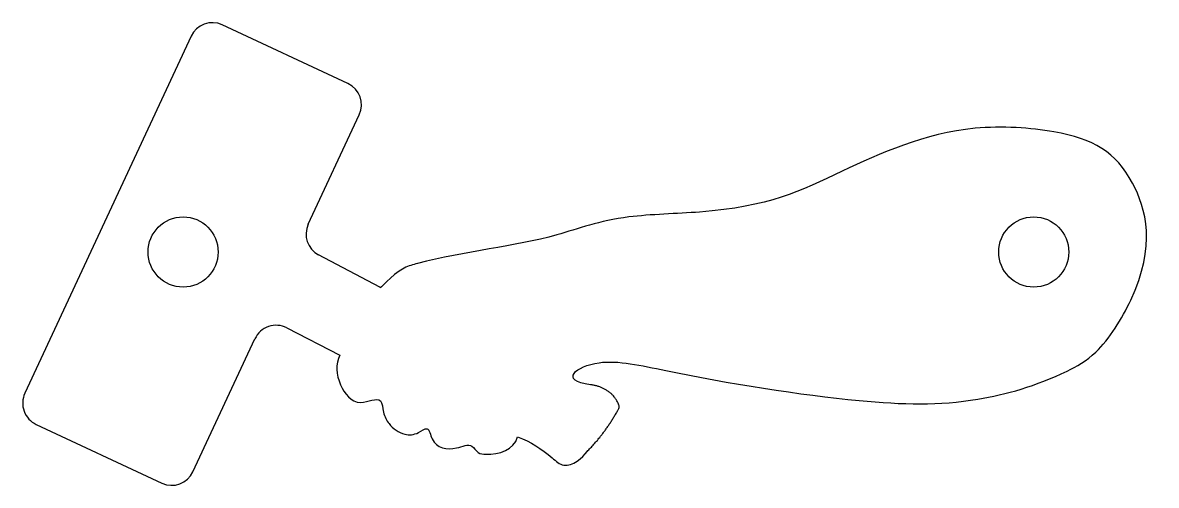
# Model space of a CAD drawing. Header units: millimetres. Extents: x -6.9 to 41.6, y -10 to 9.8.
import ezdxf

# ---------------------------------------------------------------- set-up
doc = ezdxf.new("R2010")
doc.units = ezdxf.units.MM

msp = doc.modelspace()

# ---------------------------------------------------------------- linework, layer by layer
at = {"color": 7, "linetype": 'Continuous', "lineweight": 25}
for p, q in [((7.055, 7.196), (1.674, 9.705)), ((0.345, 9.222), (-6.771, -6.038)), ((5.354, 1.184), (7.538, 5.867)), ((8.412, -1.507), (5.793, -0.123)), ((4.435, -3.243), (6.702, -4.404)), ((0.423, -9.392), (3.072, -3.71)), ((-6.287, -7.367), (-0.906, -9.876))]:
    msp.add_line(p, q, dxfattribs=at)
for centre in [(0, 0), (36.4, 0)]:
    msp.add_circle(centre, 1.5, dxfattribs=at)
for centre, start, end in [((1.251, 8.799), 65, 155), ((6.632, 6.29), 335, 65), ((6.261, 0.761), 155, 242.1448), ((3.979, -4.133), 62.8719, 155), ((-5.864, -6.461), 155, 245), ((-0.484, -8.97), 245, 335)]:
    msp.add_arc(centre, 1, start, end, dxfattribs=at)
for points, degree, knots in [([(17.432, -5.67), (16.062, -5.5), (17.422, -4.342), (22.046, -5.417), (28.741, -6.476), (33.453, -6.591), (36.87, -5.622), (39.231, -4.359), (41.795, -0.277), (40.674, 3.823), (38.414, 5.156), (32.769, 5.556), (27.604, 3.202), (24.628, 1.708), (18.386, 1.578), (15.224, 0.309), (11.89, 0.028), (9.031, -0.762), (8.399, -1.66), (8.412, -1.507)], 3, [0, 0, 0, 0, 0.051492, 0.093857, 0.19963, 0.278519, 0.335458, 0.352781, 0.376884, 0.447444, 0.534602, 0.584696, 0.677872, 0.783278, 0.817671, 0.866373, 0.962447, 0.971517, 1, 1, 1, 1]), ([(6.702, -4.404), (6.519, -4.799), (6.586, -5.634), (7.389, -6.708), (8.523, -6.084), (8.545, -6.897), (8.82, -7.423), (9.406, -7.854), (10.004, -7.811), (10.522, -7.39), (10.654, -8.344), (11.546, -8.532), (12.336, -8.111), (12.584, -8.614), (13.398, -8.707), (14.159, -8.458), (14.312, -7.9)], 3, [0, 0, 0, 0, 0.11958, 0.226608, 0.30516, 0.352271, 0.402702, 0.478278, 0.533558, 0.570723, 0.616402, 0.719962, 0.781537, 0.817099, 0.848216, 1, 1, 1, 1]), ([(17.285, -8.524), (18.037, -7.792), (18.734, -6.528), (18.393, -6.122)], 2, [0, 0, 0, 0.860122, 1, 1, 1]), ([(14.312, -7.9), (14.881, -8.113), (15.479, -8.506), (16.437, -9.371), (17.111, -8.788), (17.285, -8.524)], 3, [0, 0, 0, 0, 0.495961, 0.662593, 1, 1, 1, 1])]:
    msp.add_open_spline(points, degree=degree, knots=knots, dxfattribs=at)
msp.add_open_spline([(18.393, -6.122), (17.988, -5.734), (17.432, -5.67)], degree=2, dxfattribs=at)

doc.saveas('drawing.dxf')
